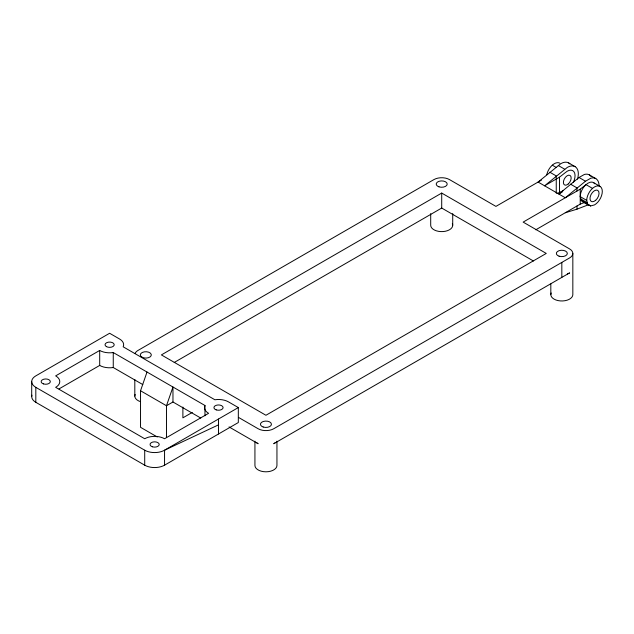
<?xml version="1.0" encoding="UTF-8"?>
<svg xmlns="http://www.w3.org/2000/svg" width="634" height="634" viewBox="0 0 634 634"><rect width="100%" height="100%" fill="white"/><g stroke="black" fill="none" stroke-linecap="round" stroke-linejoin="round"><path stroke-width="0.95" d="M157.272 436.977L140.534 427.308L140.534 390.766L147.017 372.039M569.847 163.889A15.636 9.027 -60 0 0 560.789 163.675L538.092 182.053L565.298 197.768L585.491 181.221L590.864 178.17A15.636 9.027 -60 0 1 599.059 185.77M591.118 176.514A15.636 9.027 -60 0 0 584.405 174.437L579.032 177.488L558.847 194.036L562.176 192.11M577.487 179.176A15.636 9.027 -60 0 0 567.279 167.424L544.574 185.802L559.489 177.187L565.259 172.662A11.008 6.356 -60 0 1 573.841 171.568A11.008 6.356 -60 0 1 573.239 182.521M238.463 417.386L258.157 428.75A11.008 6.356 0 0 0 273.722 428.75L569.609 257.919A11.008 6.356 0 0 0 569.609 248.932L523.145 222.106L580.221 189.154L588.003 183.163L590.016 182.307A11.008 6.356 -60 0 1 594.74 183.765M99.697 350.451L55.657 375.875A14.035 8.099 0 0 1 55.657 387.334L144.71 438.744A14.035 8.099 0 0 1 164.555 438.744L208.594 413.32A14.035 8.099 0 0 1 204.964 405.498L113.256 352.544A14.035 8.099 0 0 1 99.697 350.451L99.697 365.43L59.041 388.896M441.708 193.069L161.385 354.905L265.939 415.27L546.262 253.426L441.708 193.069L441.708 208.047L174.239 362.466M541.428 180.127L495.931 206.399L449.49 179.588A11.008 6.356 0 0 0 433.925 179.588L138.038 350.412A11.008 6.356 0 0 0 135.185 353.265M200.756 418.044L172.963 401.996L166.473 405.744L140.534 390.766M557.064 193.568L562.952 190.834M192.276 412.417L182.885 417.838L182.885 407.052M535.793 229.785L580.221 204.132L583.874 202.729M238.321 407.567L164.555 450.203A14.035 8.099 0 0 1 144.71 450.203L35.813 387.334A14.035 8.099 0 0 1 35.813 375.875L109.619 333.262L119.541 338.992A14.035 8.099 0 0 1 123.178 346.814L214.886 399.769A14.035 8.099 0 0 1 228.446 401.861L238.321 407.567L238.321 422.545L164.555 465.182A14.035 8.099 0 0 1 144.71 465.182L35.813 402.313A14.035 8.099 0 0 1 31.914 395.172M218.492 424.867L164.555 450.203L164.555 465.182M588.003 204.917L576.98 209.18L565.298 212.747M590.626 205.939L594.518 204.901A11.008 6.356 -60 0 0 602.3 191.42A11.008 6.356 -60 0 0 594.518 186.927A11.008 6.356 -60 0 0 586.735 200.407L587.773 204.299L590.626 205.939L588.186 204.528M592.505 188.393L585.99 184.629A11.008 6.356 -60 0 0 580.221 196.643L581.259 200.534L584.112 202.183M568.603 162.898L575.093 166.647M589.358 174.881L595.817 178.614M593.503 182.616L600.018 186.38M558.277 165.506L564.767 169.254M579.032 177.488L585.491 181.221M552.293 165.173L556.343 167.519M549.765 172.179L556.248 175.927L556.248 193.101M570.521 184.161L576.98 187.894L576.98 191.024M580.221 196.643L586.735 200.407M580.482 198.814L586.997 202.579M581.259 200.534L587.773 204.299M582.495 201.683L589.01 205.448M441.708 208.047L533.408 260.986M229.048 426.928L258.157 443.729A11.008 6.356 0 0 1 256.405 442.413M99.697 365.43A14.035 8.099 0 0 0 113.256 367.522L142.801 384.584M580.221 189.154L580.221 204.132M576.98 206.002L576.98 209.18M572.835 253.426L572.835 294.62A11.008 6.356 0 0 1 560.393 300.92A11.008 6.356 0 0 1 551.192 292.979M561.827 262.413L561.827 277.399M559.489 177.187L559.489 192.165M550.819 283.945L550.819 294.62M452.716 213.618L452.716 225.268M430.7 213.618L430.7 225.268A11.008 6.356 0 0 0 443.142 231.568A11.008 6.356 0 0 0 452.343 223.628M276.947 441.177L276.947 465.451A11.008 6.356 0 0 1 265.939 471.807A11.008 6.356 0 0 1 254.931 465.451L254.931 441.177M218.492 419.026L218.492 434.005M204.964 405.498L204.964 415.793M172.963 401.996L172.963 387.017L166.473 405.744L166.473 437.349M144.71 450.203L144.71 465.182M134.812 379.425L134.812 396.099M113.256 352.544L113.256 367.522M35.813 387.334L35.813 402.313M31.7 381.605L31.7 396.583M546.785 174.707A11.008 6.356 -60 0 1 559.806 163.16M567.335 273.912A11.008 6.356 0 0 0 569.609 272.897L273.722 443.729A11.008 6.356 0 0 0 275.473 442.413M140.312 401.607A11.008 6.356 0 0 1 135.185 394.459M568.286 183.939A5.5 3.178 -60 0 0 570.029 175.42A5.5 3.178 -60 0 0 563.515 181.189A5.5 3.178 -60 0 0 568.286 183.939M595.691 200.296A6.419 3.709 -60 0 0 597.727 190.351A6.419 3.709 -60 0 0 590.135 197.087A6.419 3.709 -60 0 0 595.691 200.296M43.437 383.895A4.589 2.647 0 0 0 50.324 381.605A4.589 2.647 0 0 0 43.437 379.314A4.589 2.647 0 0 0 43.437 383.895M152.342 446.772A4.589 2.647 0 0 0 159.221 444.474A4.589 2.647 0 0 0 152.342 442.183A4.589 2.647 0 0 0 152.342 446.772M438.958 186.832A5.5 3.178 0 0 0 447.208 184.082A5.5 3.178 0 0 0 438.958 181.324A5.5 3.178 0 0 0 438.958 186.832M559.077 256.184A5.5 3.178 0 0 0 567.335 253.426A5.5 3.178 0 0 0 559.077 250.676A5.5 3.178 0 0 0 559.077 256.184M141.929 357.156A5.5 3.178 0 0 0 151.13 355.729A5.5 3.178 0 0 0 144.393 351.838A5.5 3.178 0 0 0 141.929 357.156M263.189 427.015A5.5 3.178 0 0 0 271.439 424.257A5.5 3.178 0 0 0 263.189 421.507A5.5 3.178 0 0 0 263.189 427.015M216.226 409.889A4.589 2.647 0 0 0 223.105 407.591A4.589 2.647 0 0 0 216.226 405.3A4.589 2.647 0 0 0 216.226 409.889M106.377 346.592A4.589 2.647 0 0 0 114.049 345.403A4.589 2.647 0 0 0 108.43 342.162A4.589 2.647 0 0 0 106.377 346.592"/></g></svg>
